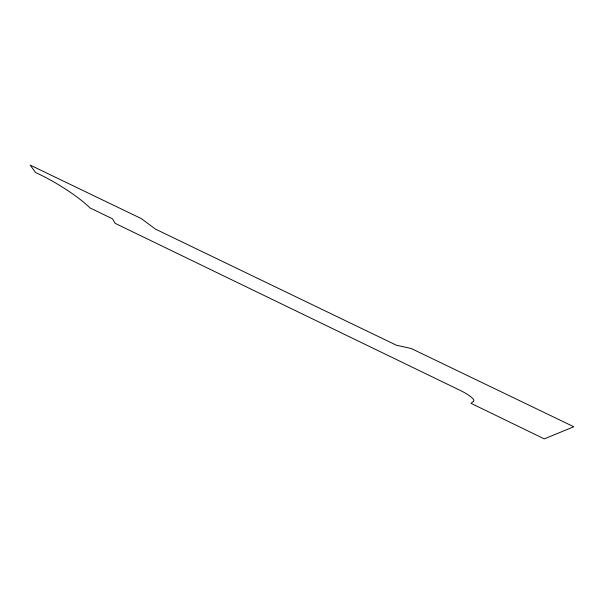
<?xml version="1.0" encoding="UTF-8"?>
<svg xmlns="http://www.w3.org/2000/svg" width="604" height="604" viewBox="0 0 604 604"><rect width="100%" height="100%" fill="white"/><g stroke="black" fill="none" stroke-linecap="round" stroke-linejoin="round"><path stroke-width="0.91" d="M473.544 401.32L471.022 403.329L544.279 438.889L573.8 426.749L411.15 348.47L396.413 345.231L155.56 229.158L141.208 218.542L30.2 165.111L35.5 172.487A51.068 10.087 30.9 0 1 89.996 207.919L112.495 218.799L115.145 223.344L460.399 390.501A18.135 3.911 24.8 0 1 473.544 401.32"/></g></svg>
